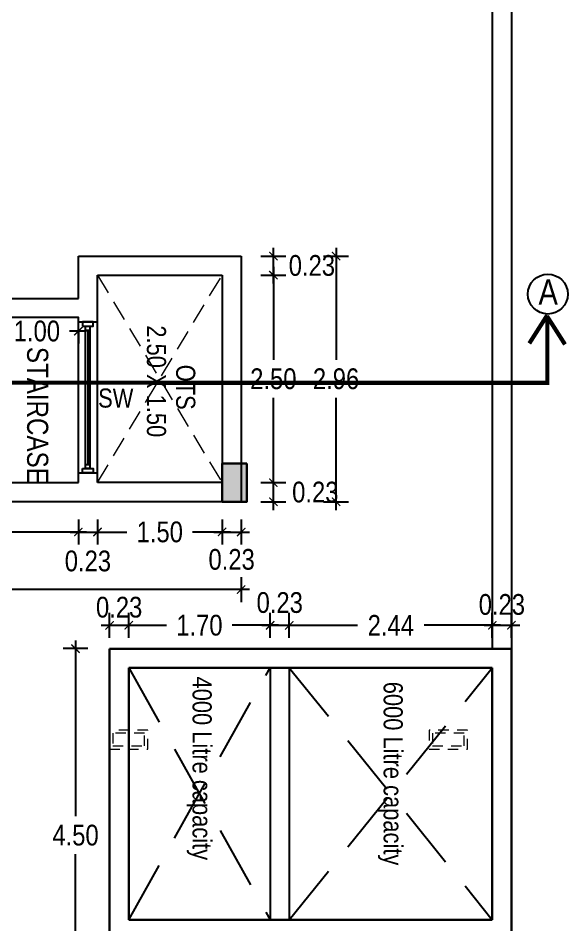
# Model space of a CAD drawing. Header units: metres. Extents: x 826 to 1433, y -826 to -586.
# Drawn here: x 1304.76 to 1311.38, y -811.15 to -800.23 of the extents above; entities that cross this region are included whole.
import ezdxf

# ---------------------------------------------------------------- set-up
doc = ezdxf.new("R2010")
doc.units = ezdxf.units.M
for name, pattern in [('CENTER', [2, 1.25, -0.25, 0.25, -0.25]), ('DASHED2', [0.375, 0.25, -0.125]), ('HIDDEN', [0.375, 0.25, -0.125])]:
    doc.linetypes.add(name, pattern=pattern)
doc.layers.add('_0', color=7, linetype='Continuous', lineweight=5)
doc.layers.add('text', color=7, linetype='Continuous', lineweight=25)
doc.layers.add('COLUMN', color=255, linetype='Continuous')
doc.styles.get("Standard").update_dxf_attribs({"font": 'swissck.ttf'})
doc.styles.add('STYLE1', font='swissck.ttf', dxfattribs={"height": 0.3})
doc.styles.add('style5', font='swissck.ttf', dxfattribs={"height": 0.25})
doc.dimstyles.new('site plan', dxfattribs={"dimscale": 0, "dimtxt": 0.25, "dimasz": 0.1, "dimexe": 0.15, "dimexo": 0.5, "dimgap": 0.1, "dimtad": 0, "dimtih": 1, "dimtoh": 1, "dimzin": 0, "dimdsep": 46, "dimtxsty": 'style5', "dimblk": 'ARCHTICK', "dimcen": 0.09375, "dimdle": 0.1, "dimadec": 0, "dimazin": 0, "dimtfac": 1, "dimtofl": 0, "dimtmove": 2, "dimatfit": 3, "dimfxl": 0, "dimtolj": 1, "dimtzin": 0, "dimarcsym": 0})

# ---------------------------------------------------------------- blocks, each defined once
blk = doc.blocks.new('_ArchTick')
at = {"color": 0, "lineweight": 0, "const_width": 0.15}
blk.add_lwpolyline([(-0.5, -0.5), (0.5, 0.5)], dxfattribs=at)
blk = doc.blocks.new('*D203')
at = {"layer": '_0', "color": 0, "lineweight": -2, "ltscale": 3}
for p, q in [((1304.387, -803.996), (1304.592, -803.996)), ((1304.487, -803.996), (1304.487, -804.146)), ((1305.586, -803.996), (1305.381, -803.996))]:
    blk.add_line(p, q, dxfattribs=at)
at = {"layer": '_0', "color": 0, "linetype": 'Continuous', "lineweight": -2, "ltscale": 3}
blk.add_line((1305.486, -803.996), (1305.486, -804.146), dxfattribs=at)
at = {"layer": 'DEFPOINTS', "color": 0, "ltscale": 3}
for p in [(1304.487, -803.83), (1305.486, -803.83), (1305.486, -803.996)]:
    blk.add_point(p, dxfattribs=at)
at = {"layer": '_0', "color": 0, "lineweight": -2, "ltscale": 3, "xscale": 0.1, "yscale": 0.1, "zscale": 0.1, "rotation": 180}
blk.add_blockref('_ArchTick', (1304.487, -803.996), dxfattribs=at)
at = {"layer": '_0', "color": 0, "lineweight": -2, "ltscale": 3, "xscale": 0.1, "yscale": 0.1, "zscale": 0.1}
blk.add_blockref('_ArchTick', (1305.486, -803.996), dxfattribs=at)
at = {"layer": '_0', "color": 0, "ltscale": 3, "insert": (1304.987, -803.996), "char_height": 0.25, "attachment_point": 5, "style": 'style5'}
blk.add_mtext('\\A1;1.00', dxfattribs=at)
blk = doc.blocks.new('*D216')
at = {"layer": '_0', "color": 0, "lineweight": -2, "ltscale": 3}
for p, q in [((1300.588, -806.266), (1300.588, -806.566)), ((1300.488, -806.416), (1302.636, -806.416)), ((1305.586, -806.416), (1303.437, -806.416))]:
    blk.add_line(p, q, dxfattribs=at)
at = {"layer": '_0', "color": 0, "linetype": 'Continuous', "lineweight": -2, "ltscale": 3}
blk.add_line((1305.486, -806.266), (1305.486, -806.566), dxfattribs=at)
at = {"layer": 'DEFPOINTS', "color": 0, "ltscale": 3}
for p in [(1305.486, -803.83), (1300.588, -806.051), (1305.486, -806.416)]:
    blk.add_point(p, dxfattribs=at)
at = {"layer": '_0', "color": 0, "lineweight": -2, "ltscale": 3, "xscale": 0.1, "yscale": 0.1, "zscale": 0.1, "rotation": 180}
blk.add_blockref('_ArchTick', (1300.588, -806.416), dxfattribs=at)
at = {"layer": '_0', "color": 0, "lineweight": -2, "ltscale": 3, "xscale": 0.1, "yscale": 0.1, "zscale": 0.1}
blk.add_blockref('_ArchTick', (1305.486, -806.416), dxfattribs=at)
at = {"layer": '_0', "color": 0, "ltscale": 3, "insert": (1303.037, -806.416), "char_height": 0.25, "attachment_point": 5, "style": 'style5'}
blk.add_mtext('\\A1;4.90', dxfattribs=at)
blk = doc.blocks.new('*D217')
at = {"layer": '_0', "color": 0, "lineweight": -2, "ltscale": 3}
for p, q in [((1305.486, -806.266), (1305.486, -806.566)), ((1305.386, -806.416), (1305.816, -806.416))]:
    blk.add_line(p, q, dxfattribs=at)
at = {"layer": '_0', "color": 0, "linetype": 'Continuous', "lineweight": -2, "ltscale": 3}
blk.add_line((1305.716, -806.266), (1305.716, -806.566), dxfattribs=at)
at = {"layer": 'DEFPOINTS', "color": 0, "ltscale": 3}
for p in [(1305.486, -805.821), (1305.716, -805.821), (1305.716, -806.416)]:
    blk.add_point(p, dxfattribs=at)
at = {"layer": '_0', "color": 0, "lineweight": -2, "ltscale": 3, "xscale": 0.1, "yscale": 0.1, "zscale": 0.1, "rotation": 180}
blk.add_blockref('_ArchTick', (1305.486, -806.416), dxfattribs=at)
at = {"layer": '_0', "color": 0, "lineweight": -2, "ltscale": 3, "xscale": 0.1, "yscale": 0.1, "zscale": 0.1}
blk.add_blockref('_ArchTick', (1305.716, -806.416), dxfattribs=at)
at = {"layer": '_0', "color": 0, "ltscale": 3, "insert": (1305.601, -806.766), "char_height": 0.25, "attachment_point": 5, "style": 'style5'}
blk.add_mtext('\\A1;0.23', dxfattribs=at)
blk = doc.blocks.new('*D218')
at = {"layer": '_0', "color": 0, "lineweight": -2, "ltscale": 3}
for p, q in [((1305.716, -806.266), (1305.716, -806.566)), ((1305.616, -806.416), (1306.071, -806.416)), ((1307.316, -806.416), (1306.861, -806.416))]:
    blk.add_line(p, q, dxfattribs=at)
at = {"layer": '_0', "color": 0, "linetype": 'Continuous', "lineweight": -2, "ltscale": 3}
blk.add_line((1307.216, -806.266), (1307.216, -806.566), dxfattribs=at)
at = {"layer": 'DEFPOINTS', "color": 0, "ltscale": 3}
for p in [(1305.716, -805.821), (1307.216, -805.821), (1307.216, -806.416)]:
    blk.add_point(p, dxfattribs=at)
at = {"layer": '_0', "color": 0, "lineweight": -2, "ltscale": 3, "xscale": 0.1, "yscale": 0.1, "zscale": 0.1, "rotation": 180}
blk.add_blockref('_ArchTick', (1305.716, -806.416), dxfattribs=at)
at = {"layer": '_0', "color": 0, "lineweight": -2, "ltscale": 3, "xscale": 0.1, "yscale": 0.1, "zscale": 0.1}
blk.add_blockref('_ArchTick', (1307.216, -806.416), dxfattribs=at)
at = {"layer": '_0', "color": 0, "ltscale": 3, "insert": (1306.466, -806.416), "char_height": 0.25, "attachment_point": 5, "style": 'style5'}
blk.add_mtext('\\A1;1.50', dxfattribs=at)
blk = doc.blocks.new('*D219')
at = {"layer": '_0', "color": 0, "lineweight": -2, "ltscale": 3}
for p, q in [((1307.216, -806.266), (1307.216, -806.566)), ((1307.116, -806.416), (1307.546, -806.416))]:
    blk.add_line(p, q, dxfattribs=at)
at = {"layer": '_0', "color": 0, "linetype": 'Continuous', "lineweight": -2, "ltscale": 3}
blk.add_line((1307.446, -806.266), (1307.446, -806.566), dxfattribs=at)
at = {"layer": 'DEFPOINTS', "color": 0, "ltscale": 3}
for p in [(1307.216, -805.821), (1307.446, -806.051), (1307.446, -806.416)]:
    blk.add_point(p, dxfattribs=at)
at = {"layer": '_0', "color": 0, "lineweight": -2, "ltscale": 3, "xscale": 0.1, "yscale": 0.1, "zscale": 0.1, "rotation": 180}
blk.add_blockref('_ArchTick', (1307.216, -806.416), dxfattribs=at)
at = {"layer": '_0', "color": 0, "lineweight": -2, "ltscale": 3, "xscale": 0.1, "yscale": 0.1, "zscale": 0.1}
blk.add_blockref('_ArchTick', (1307.446, -806.416), dxfattribs=at)
at = {"layer": '_0', "color": 0, "ltscale": 3, "insert": (1307.331, -806.747), "char_height": 0.25, "attachment_point": 5, "style": 'style5'}
blk.add_mtext('\\A1;0.23', dxfattribs=at)
blk = doc.blocks.new('*D220')
at = {"layer": '_0', "color": 0, "linetype": 'Continuous', "lineweight": -2, "ltscale": 3}
blk.add_line((1300.359, -806.959), (1300.359, -807.259), dxfattribs=at)
at = {"layer": '_0', "color": 0, "lineweight": -2, "ltscale": 3}
for p, q in [((1307.446, -806.959), (1307.446, -807.259)), ((1300.259, -807.109), (1303.506, -807.109)), ((1307.546, -807.109), (1304.299, -807.109))]:
    blk.add_line(p, q, dxfattribs=at)
at = {"layer": 'DEFPOINTS', "color": 0, "ltscale": 3}
for p in [(1300.359, -806.051), (1307.446, -806.051), (1300.359, -807.109)]:
    blk.add_point(p, dxfattribs=at)
at = {"layer": '_0', "color": 0, "lineweight": -2, "ltscale": 3, "xscale": 0.1, "yscale": 0.1, "zscale": 0.1, "rotation": 180}
blk.add_blockref('_ArchTick', (1300.359, -807.109), dxfattribs=at)
at = {"layer": '_0', "color": 0, "lineweight": -2, "ltscale": 3, "xscale": 0.1, "yscale": 0.1, "zscale": 0.1}
blk.add_blockref('_ArchTick', (1307.446, -807.109), dxfattribs=at)
at = {"layer": '_0', "color": 0, "ltscale": 3, "insert": (1303.902, -807.109), "char_height": 0.25, "attachment_point": 5, "style": 'style5'}
blk.add_mtext('\\A1;7.09', dxfattribs=at)
blk = doc.blocks.new('*D221')
at = {"layer": '_0', "color": 0, "linetype": 'Continuous', "lineweight": -2, "ltscale": 3}
blk.add_line((1307.683, -805.821), (1307.983, -805.821), dxfattribs=at)
at = {"layer": '_0', "color": 0, "lineweight": -2, "ltscale": 3}
for p, q in [((1307.833, -806.151), (1307.833, -805.721)), ((1307.683, -806.051), (1307.983, -806.051))]:
    blk.add_line(p, q, dxfattribs=at)
at = {"layer": 'DEFPOINTS', "color": 0, "ltscale": 3}
for p in [(1307.216, -805.821), (1307.833, -805.821), (1307.446, -806.051)]:
    blk.add_point(p, dxfattribs=at)
at = {"layer": '_0', "color": 0, "lineweight": -2, "ltscale": 3, "xscale": 0.1, "yscale": 0.1, "zscale": 0.1}
for p, rotation in [((1307.833, -805.821), 90), ((1307.833, -806.051), 270)]:
    blk.add_blockref('_ArchTick', p, dxfattribs=dict(at, rotation=rotation))
at = {"layer": '_0', "color": 0, "ltscale": 3, "insert": (1308.338, -805.936), "char_height": 0.25, "attachment_point": 5, "style": 'style5'}
blk.add_mtext('\\A1;0.23', dxfattribs=at)
blk = doc.blocks.new('*D222')
at = {"layer": '_0', "color": 0, "lineweight": -2, "ltscale": 3}
for p, q in [((1307.833, -803.221), (1307.833, -804.342)), ((1307.833, -805.921), (1307.833, -804.8)), ((1307.683, -805.821), (1307.983, -805.821))]:
    blk.add_line(p, q, dxfattribs=at)
at = {"layer": '_0', "color": 0, "linetype": 'Continuous', "lineweight": -2, "ltscale": 3}
blk.add_line((1307.683, -803.321), (1307.983, -803.321), dxfattribs=at)
at = {"layer": 'DEFPOINTS', "color": 0, "ltscale": 3}
for p in [(1307.216, -803.321), (1307.833, -803.321), (1307.216, -805.821)]:
    blk.add_point(p, dxfattribs=at)
at = {"layer": '_0', "color": 0, "lineweight": -2, "ltscale": 3, "xscale": 0.1, "yscale": 0.1, "zscale": 0.1}
for p, rotation in [((1307.833, -803.321), 90), ((1307.833, -805.821), 270)]:
    blk.add_blockref('_ArchTick', p, dxfattribs=dict(at, rotation=rotation))
at = {"layer": '_0', "color": 0, "ltscale": 3, "insert": (1307.833, -804.571), "char_height": 0.25, "attachment_point": 5, "style": 'style5'}
blk.add_mtext('\\A1;2.50', dxfattribs=at)
blk = doc.blocks.new('*D223')
at = {"layer": '_0', "color": 0, "lineweight": -2, "ltscale": 3}
for p, q in [((1307.833, -803.421), (1307.833, -802.991)), ((1307.683, -803.321), (1307.983, -803.321))]:
    blk.add_line(p, q, dxfattribs=at)
at = {"layer": '_0', "color": 0, "linetype": 'Continuous', "lineweight": -2, "ltscale": 3}
blk.add_line((1307.683, -803.091), (1307.983, -803.091), dxfattribs=at)
at = {"layer": 'DEFPOINTS', "color": 0, "ltscale": 3}
for p in [(1307.446, -803.091), (1307.833, -803.091), (1307.216, -803.321)]:
    blk.add_point(p, dxfattribs=at)
at = {"layer": '_0', "color": 0, "lineweight": -2, "ltscale": 3, "xscale": 0.1, "yscale": 0.1, "zscale": 0.1}
for p, rotation in [((1307.833, -803.091), 90), ((1307.833, -803.321), 270)]:
    blk.add_blockref('_ArchTick', p, dxfattribs=dict(at, rotation=rotation))
at = {"layer": '_0', "color": 0, "ltscale": 3, "insert": (1308.297, -803.206), "char_height": 0.25, "attachment_point": 5, "style": 'style5'}
blk.add_mtext('\\A1;0.23', dxfattribs=at)
blk = doc.blocks.new('*D224')
at = {"layer": '_0', "color": 0, "lineweight": -2, "ltscale": 3}
for p, q in [((1308.588, -802.991), (1308.588, -804.343)), ((1308.588, -806.151), (1308.588, -804.8)), ((1308.438, -806.051), (1308.738, -806.051))]:
    blk.add_line(p, q, dxfattribs=at)
at = {"layer": '_0', "color": 0, "linetype": 'Continuous', "lineweight": -2, "ltscale": 3}
blk.add_line((1308.438, -803.091), (1308.738, -803.091), dxfattribs=at)
at = {"layer": 'DEFPOINTS', "color": 0, "ltscale": 3}
for p in [(1307.539, -803.091), (1308.588, -803.091), (1307.539, -806.051)]:
    blk.add_point(p, dxfattribs=at)
at = {"layer": '_0', "color": 0, "lineweight": -2, "ltscale": 3, "xscale": 0.1, "yscale": 0.1, "zscale": 0.1}
for p, rotation in [((1308.588, -803.091), 90), ((1308.588, -806.051), 270)]:
    blk.add_blockref('_ArchTick', p, dxfattribs=dict(at, rotation=rotation))
at = {"layer": '_0', "color": 0, "ltscale": 3, "insert": (1308.588, -804.571), "char_height": 0.25, "attachment_point": 5, "style": 'style5'}
blk.add_mtext('\\A1;2.96', dxfattribs=at)
blk = doc.blocks.new('*D225')
at = {"color": 0, "lineweight": -2, "ltscale": 3}
for p, q in [((1305.452, -807.721), (1305.452, -809.84)), ((1305.602, -807.821), (1305.302, -807.821)), ((1305.452, -812.416), (1305.452, -810.297)), ((1305.602, -812.316), (1305.302, -812.316))]:
    blk.add_line(p, q, dxfattribs=at)
at = {"layer": 'DEFPOINTS', "color": 0, "ltscale": 3}
for p in [(1305.452, -807.821), (1306.112, -807.821), (1306.112, -812.316)]:
    blk.add_point(p, dxfattribs=at)
at = {"color": 0, "lineweight": -2, "ltscale": 3, "xscale": 0.1, "yscale": 0.1, "zscale": 0.1}
for p, rotation in [((1305.452, -807.821), 90), ((1305.452, -812.316), 270)]:
    blk.add_blockref('_ArchTick', p, dxfattribs=dict(at, rotation=rotation))
at = {"color": 0, "ltscale": 3, "insert": (1305.452, -810.069), "char_height": 0.25, "attachment_point": 5, "style": 'style5'}
blk.add_mtext('\\A1;4.50', dxfattribs=at)
blk = doc.blocks.new('*D226')
at = {"layer": '_0', "color": 0, "lineweight": -2, "ltscale": 3}
for p, q in [((1305.862, -807.69), (1305.862, -807.39)), ((1305.762, -807.54), (1306.192, -807.54))]:
    blk.add_line(p, q, dxfattribs=at)
at = {"layer": '_0', "color": 0, "linetype": 'Continuous', "lineweight": -2, "ltscale": 3}
blk.add_line((1306.092, -807.69), (1306.092, -807.39), dxfattribs=at)
at = {"layer": 'DEFPOINTS', "color": 0, "ltscale": 3}
for p in [(1306.092, -807.54), (1305.862, -808.028), (1306.092, -808.258)]:
    blk.add_point(p, dxfattribs=at)
at = {"layer": '_0', "color": 0, "lineweight": -2, "ltscale": 3, "xscale": 0.1, "yscale": 0.1, "zscale": 0.1, "rotation": 180}
blk.add_blockref('_ArchTick', (1305.862, -807.54), dxfattribs=at)
at = {"layer": '_0', "color": 0, "lineweight": -2, "ltscale": 3, "xscale": 0.1, "yscale": 0.1, "zscale": 0.1}
blk.add_blockref('_ArchTick', (1306.092, -807.54), dxfattribs=at)
at = {"layer": '_0', "color": 0, "ltscale": 3, "insert": (1305.977, -807.323), "char_height": 0.25, "attachment_point": 5, "style": 'style5'}
blk.add_mtext('\\A1;0.23', dxfattribs=at)
blk = doc.blocks.new('*D227')
at = {"layer": '_0', "color": 0, "lineweight": -2, "ltscale": 3}
for p, q in [((1306.092, -807.69), (1306.092, -807.39)), ((1305.992, -807.54), (1306.549, -807.54)), ((1307.895, -807.54), (1307.338, -807.54))]:
    blk.add_line(p, q, dxfattribs=at)
at = {"layer": '_0', "color": 0, "linetype": 'Continuous', "lineweight": -2, "ltscale": 3}
blk.add_line((1307.795, -807.69), (1307.795, -807.39), dxfattribs=at)
at = {"layer": 'DEFPOINTS', "color": 0, "ltscale": 3}
for p in [(1307.795, -807.54), (1306.092, -808.258), (1307.795, -808.258)]:
    blk.add_point(p, dxfattribs=at)
at = {"layer": '_0', "color": 0, "lineweight": -2, "ltscale": 3, "xscale": 0.1, "yscale": 0.1, "zscale": 0.1, "rotation": 180}
blk.add_blockref('_ArchTick', (1306.092, -807.54), dxfattribs=at)
at = {"layer": '_0', "color": 0, "lineweight": -2, "ltscale": 3, "xscale": 0.1, "yscale": 0.1, "zscale": 0.1}
blk.add_blockref('_ArchTick', (1307.795, -807.54), dxfattribs=at)
at = {"layer": '_0', "color": 0, "ltscale": 3, "insert": (1306.943, -807.54), "char_height": 0.25, "attachment_point": 5, "style": 'style5'}
blk.add_mtext('\\A1;1.70', dxfattribs=at)
blk = doc.blocks.new('*D228')
at = {"layer": '_0', "color": 0, "lineweight": -2, "ltscale": 3}
for p, q in [((1307.795, -807.69), (1307.795, -807.39)), ((1307.695, -807.54), (1308.125, -807.54))]:
    blk.add_line(p, q, dxfattribs=at)
at = {"layer": '_0', "color": 0, "linetype": 'Continuous', "lineweight": -2, "ltscale": 3}
blk.add_line((1308.025, -807.69), (1308.025, -807.39), dxfattribs=at)
at = {"layer": 'DEFPOINTS', "color": 0, "ltscale": 3}
for p in [(1308.025, -807.54), (1307.795, -808.258), (1308.025, -808.258)]:
    blk.add_point(p, dxfattribs=at)
at = {"layer": '_0', "color": 0, "lineweight": -2, "ltscale": 3, "xscale": 0.1, "yscale": 0.1, "zscale": 0.1, "rotation": 180}
blk.add_blockref('_ArchTick', (1307.795, -807.54), dxfattribs=at)
at = {"layer": '_0', "color": 0, "lineweight": -2, "ltscale": 3, "xscale": 0.1, "yscale": 0.1, "zscale": 0.1}
blk.add_blockref('_ArchTick', (1308.025, -807.54), dxfattribs=at)
at = {"layer": '_0', "color": 0, "ltscale": 3, "insert": (1307.91, -807.267), "char_height": 0.25, "attachment_point": 5, "style": 'style5'}
blk.add_mtext('\\A1;0.23', dxfattribs=at)
blk = doc.blocks.new('*D229')
at = {"layer": '_0', "color": 0, "lineweight": -2, "ltscale": 3}
for p, q in [((1308.025, -807.69), (1308.025, -807.39)), ((1307.925, -807.54), (1308.846, -807.54)), ((1310.569, -807.54), (1309.648, -807.54))]:
    blk.add_line(p, q, dxfattribs=at)
at = {"layer": '_0', "color": 0, "linetype": 'Continuous', "lineweight": -2, "ltscale": 3}
blk.add_line((1310.469, -807.69), (1310.469, -807.39), dxfattribs=at)
at = {"layer": 'DEFPOINTS', "color": 0, "ltscale": 3}
for p in [(1310.469, -807.54), (1308.025, -808.258), (1310.469, -808.258)]:
    blk.add_point(p, dxfattribs=at)
at = {"layer": '_0', "color": 0, "lineweight": -2, "ltscale": 3, "xscale": 0.1, "yscale": 0.1, "zscale": 0.1, "rotation": 180}
blk.add_blockref('_ArchTick', (1308.025, -807.54), dxfattribs=at)
at = {"layer": '_0', "color": 0, "lineweight": -2, "ltscale": 3, "xscale": 0.1, "yscale": 0.1, "zscale": 0.1}
blk.add_blockref('_ArchTick', (1310.469, -807.54), dxfattribs=at)
at = {"layer": '_0', "color": 0, "ltscale": 3, "insert": (1309.247, -807.54), "char_height": 0.25, "attachment_point": 5, "style": 'style5'}
blk.add_mtext('\\A1;2.44', dxfattribs=at)
blk = doc.blocks.new('*D230')
at = {"layer": '_0', "color": 0, "lineweight": -2, "ltscale": 3}
for p, q in [((1310.469, -807.69), (1310.469, -807.39)), ((1310.369, -807.54), (1310.799, -807.54))]:
    blk.add_line(p, q, dxfattribs=at)
at = {"layer": '_0', "color": 0, "linetype": 'Continuous', "lineweight": -2, "ltscale": 3}
blk.add_line((1310.699, -807.69), (1310.699, -807.39), dxfattribs=at)
at = {"layer": 'DEFPOINTS', "color": 0, "ltscale": 3}
for p in [(1310.699, -807.54), (1310.699, -808.028), (1310.469, -808.258)]:
    blk.add_point(p, dxfattribs=at)
at = {"layer": '_0', "color": 0, "lineweight": -2, "ltscale": 3, "xscale": 0.1, "yscale": 0.1, "zscale": 0.1, "rotation": 180}
blk.add_blockref('_ArchTick', (1310.469, -807.54), dxfattribs=at)
at = {"layer": '_0', "color": 0, "lineweight": -2, "ltscale": 3, "xscale": 0.1, "yscale": 0.1, "zscale": 0.1}
blk.add_blockref('_ArchTick', (1310.699, -807.54), dxfattribs=at)
at = {"layer": '_0', "color": 0, "ltscale": 3, "insert": (1310.584, -807.29), "char_height": 0.25, "attachment_point": 5, "style": 'style5'}
blk.add_mtext('\\A1;0.23', dxfattribs=at)

msp = doc.modelspace()

# ---------------------------------------------------------------- hatches: boundary and pattern name
at = {"layer": 'COLUMN', "ltscale": 3}
msp.add_hatch(color=7, dxfattribs=at).paths.add_polyline_path([(1307.21593, -805.59115), (1307.21593, -806.05114), (1307.51593, -806.05114), (1307.51593, -805.59115)])

# ---------------------------------------------------------------- linework, layer by layer
at = {"color": 7}
for p, q in [((1310.69891, -792.13118), (1310.69891, -808.82119)), ((1310.46891, -792.35978), (1310.46891, -807.82119)), ((1305.48593, -803.60118), (1305.48593, -803.09117)), ((1305.48593, -803.09117), (1307.44593, -803.09117)), ((1307.44593, -803.09117), (1307.44593, -806.05119)), ((1305.71593, -803.32117), (1307.21593, -803.32117)), ((1305.71593, -805.82117), (1305.71593, -803.32117)), ((1307.21593, -803.32117), (1307.21593, -805.82117)), ((1304.25881, -803.60118), (1305.48593, -803.60118)), ((1301.67142, -805.82119), (1305.48593, -805.82119)), ((1307.21593, -805.82117), (1305.71593, -805.82117)), ((1307.44593, -806.05119), (1301.67142, -806.05119)), ((1310.46891, -808.05119), (1310.46891, -808.82119))]:
    msp.add_line(p, q, dxfattribs=at)
at = {"color": 7, "linetype": 'HIDDEN', "lineweight": 20}
for p, q in [((1305.71593, -803.32117), (1307.21593, -805.82117)), ((1305.71593, -805.82117), (1307.21593, -803.32117))]:
    msp.add_line(p, q, dxfattribs=at)
at = {"color": 7, "ltscale": 3, "extrusion": (2e-16, 1, 0)}
for p, q in [((1305.48593, -803.88351), (1305.71453, -803.88351)), ((1305.57397, -803.98573), (1305.62508, -803.98573)), ((1305.57397, -805.60129), (1305.62508, -805.60129)), ((1305.48593, -805.70351), (1305.71453, -805.70351))]:
    msp.add_line(p, q, dxfattribs=at)
at = {"color": 7, "ltscale": 3, "extrusion": (-1, 2e-16, 0)}
msp.add_line((1305.59953, -803.98573), (1305.59953, -805.60129), dxfattribs=at)
at = {"color": 7, "lineweight": 30, "ltscale": 3}
for p, q in [((1305.86192, -807.82119), (1310.69891, -807.82119)), ((1305.86192, -811.31619), (1305.86192, -807.82119)), ((1310.69891, -807.82119), (1310.69891, -811.31619)), ((1306.09192, -808.05119), (1310.46891, -808.05119)), ((1306.09192, -811.08619), (1306.09192, -808.05119)), ((1310.46891, -808.05119), (1310.46891, -811.08619)), ((1310.46891, -811.08619), (1306.09192, -811.08619))]:
    msp.add_line(p, q, dxfattribs=at)
at = {"color": 7, "linetype": 'DASHED2', "ltscale": 3}
for p, q in [((1306.09192, -811.08619), (1307.79457, -808.05119)), ((1306.09192, -808.05119), (1307.79457, -811.08619)), ((1308.02457, -808.05119), (1310.46891, -811.08619)), ((1308.02457, -811.08619), (1310.46891, -808.05119))]:
    msp.add_line(p, q, dxfattribs=at)
at = {"color": 7, "ltscale": 3}
for p, q in [((1307.79457, -808.05119), (1307.79457, -811.08619)), ((1308.02457, -808.05119), (1308.02457, -811.08619))]:
    msp.add_line(p, q, dxfattribs=at)
at = {"color": 7}
msp.add_lwpolyline([(1305.48593, -805.82119), (1305.48593, -803.82978), (1304.25881, -803.82978)], dxfattribs=at)
at = {"color": 7, "ltscale": 3}
for points in [[(1305.53564, -803.93462), (1305.66341, -803.93462), (1305.66341, -803.88351), (1305.53564, -803.88351)], [(1305.57397, -803.93462), (1305.62508, -803.93462), (1305.62508, -805.6524), (1305.57397, -805.6524)], [(1305.53564, -805.6524), (1305.66341, -805.6524), (1305.66341, -805.70351), (1305.53564, -805.70351)]]:
    msp.add_lwpolyline(points, close=True, dxfattribs=at)
at = {"color": 7, "lineweight": 30, "ltscale": 3}
msp.add_lwpolyline([(1307.51596, -805.59119), (1307.51596, -806.05119), (1307.21596, -806.05119), (1307.21596, -805.59119)], close=True, dxfattribs=at)
at = {"color": 7, "linetype": 'HIDDEN', "lineweight": 20, "ltscale": 0.5}
for points in [[(1306.32192, -809.03099), (1306.32192, -808.80099), (1305.86192, -808.80099), (1305.86192, -809.03099)], [(1306.28359, -808.99266), (1306.28359, -808.83932), (1305.90026, -808.83932), (1305.90026, -808.99266)], [(1310.16891, -809.03119), (1310.16891, -808.80119), (1309.70891, -808.80119), (1309.70891, -809.03119)], [(1310.13058, -808.99286), (1310.13058, -808.83952), (1309.74725, -808.83952), (1309.74725, -808.99286)]]:
    msp.add_lwpolyline(points, close=True, dxfattribs=at)
at = {"color": 7, "ltscale": 3}
msp.add_lwpolyline([(1304.39437, -809.90121, 0, 0, 0), (1306.35393, -809.90121, 0.15, 0, 0), (1306.54049, -809.90121, 0, 0, 0)], format="xyseb", dxfattribs=at)
at = {"layer": 'text', "color": 7, "linetype": 'CENTER', "const_width": 0.0508}
for points in [[(1311.13093, -803.80811), (1311.13093, -804.61918), (1298.35714, -804.61418), (1298.35714, -803.80311)], [(1311.13018, -803.80355), (1310.91377, -804.14356)], [(1311.12728, -803.81598), (1311.34369, -804.15599)]]:
    msp.add_lwpolyline(points, dxfattribs=at)
at = {"layer": 'text', "color": 7}
msp.add_circle((1311.13754, -803.54969), 0.24043, dxfattribs=at)

# ---------------------------------------------------------------- texts
at = {"color": 7}
for s, height, p in [('2.50 X 1.50', 0.23, (1306.31122, -803.92587)), ('STAIRCASE', 0.254, (1304.86925, -804.18589)), ('OTS', 0.23, (1306.66329, -804.40005)), ('4000 Litre capacity', 0.23, (1306.86072, -808.15661)), ('6000 Litre capacity', 0.23, (1309.16053, -808.21965))]:
    msp.add_text(s, height=height, rotation=270, dxfattribs=at).set_placement(p)
at = {"color": 7, "style": 'STYLE1'}
msp.add_text('SW', height=0.23, dxfattribs=at).set_placement((1305.72412, -804.91699))
at = {"layer": 'text', "color": 7, "linetype": 'CENTER', "style": 'STYLE1'}
msp.add_text('A', height=0.3048, dxfattribs=at).set_placement((1311.02503, -803.67652))

# ---------------------------------------------------------------- dimensions: what is measured, and where the dimension line sits
at = {"color": 7, "ltscale": 3}
dim = msp.add_linear_dim(base=(1305.4521338424, -807.8211913052), p1=(1306.1117986254, -812.3161913052), p2=(1306.1117986254, -807.8211913052), angle=90, dimstyle='site plan', override={"dimscale": 1}, dxfattribs=at)
dim.commit()
dim.dimension.update_dxf_attribs({"geometry": '*D225', "text_midpoint": (1305.4521338424, -810.0686913052)})
at = {"layer": '_0', "color": 7, "ltscale": 3}
for base, p1, p2, picture, middle in [((1307.83327, -803.09117), (1307.21593, -803.32117), (1307.44593, -803.09117), '*D223', (1308.29739, -803.20617)), ((1307.83327, -805.82117), (1307.44593, -806.05119), (1307.21593, -805.82117), '*D221', (1308.33843, -805.93618))]:
    dim = msp.add_linear_dim(base=base, p1=p1, p2=p2, angle=270, dimstyle='site plan', override={"dimscale": 1, "dimexo": 0.2, "dimarcsym": 1}, dxfattribs=at)
    dim.commit()
    dim.dimension.update_dxf_attribs({"geometry": picture, "text_midpoint": middle, "dimtype": 160})
for base, p1, p2, picture, middle in [((1308.58814, -803.09117), (1307.53863, -806.05119), (1307.53863, -803.09117), '*D224', (1308.58814, -804.57118)), ((1307.83327, -803.32117), (1307.21593, -805.82117), (1307.21593, -803.32117), '*D222', (1307.83327, -804.57117))]:
    dim = msp.add_linear_dim(base=base, p1=p1, p2=p2, angle=270, dimstyle='site plan', override={"dimscale": 1, "dimexo": 0.2, "dimarcsym": 1}, dxfattribs=at)
    dim.commit()
    dim.dimension.update_dxf_attribs({"geometry": picture, "text_midpoint": middle})
for base, p1, p2, picture, middle in [((1305.48593, -806.41576), (1300.58751, -806.05119), (1305.48593, -803.82978), '*D216', (1303.03672, -806.41576)), ((1305.48593, -803.99647), (1304.48721, -803.82978), (1305.48593, -803.82978), '*D203', (1304.98657, -803.99647)), ((1307.21593, -806.41576), (1305.71593, -805.82117), (1307.21593, -805.82117), '*D218', (1306.46593, -806.41576)), ((1300.35891, -807.10915), (1307.44593, -806.05119), (1300.35891, -806.05119), '*D220', (1303.90242, -807.10915)), ((1307.79457, -807.54043), (1306.09192, -808.25781), (1307.79457, -808.25781), '*D227', (1306.94325, -807.54043)), ((1310.46891, -807.54043), (1308.02457, -808.25781), (1310.46891, -808.25781), '*D229', (1309.24674, -807.54043))]:
    dim = msp.add_linear_dim(base=base, p1=p1, p2=p2, dimstyle='site plan', override={"dimscale": 1, "dimexo": 0.2, "dimarcsym": 1}, dxfattribs=at)
    dim.commit()
    dim.dimension.update_dxf_attribs({"geometry": picture, "text_midpoint": middle})
for base, p1, p2, picture, middle in [((1305.71593, -806.41576), (1305.48593, -805.82119), (1305.71593, -805.82117), '*D217', (1305.60093, -806.76586)), ((1307.44593, -806.41576), (1307.21593, -805.82117), (1307.44593, -806.05119), '*D219', (1307.33093, -806.74664)), ((1308.02457, -807.54043), (1307.79457, -808.25781), (1308.02457, -808.25781), '*D228', (1307.90957, -807.26741)), ((1310.69891, -807.54043), (1310.46891, -808.25781), (1310.69891, -808.02781), '*D230', (1310.58391, -807.28955)), ((1306.09192, -807.54043), (1305.86192, -808.02781), (1306.09192, -808.25781), '*D226', (1305.97692, -807.32284))]:
    dim = msp.add_linear_dim(base=base, p1=p1, p2=p2, dimstyle='site plan', override={"dimscale": 1, "dimexo": 0.2, "dimarcsym": 1}, dxfattribs=at)
    dim.commit()
    dim.dimension.update_dxf_attribs({"geometry": picture, "text_midpoint": middle, "dimtype": 160})

doc.saveas('drawing.dxf')
